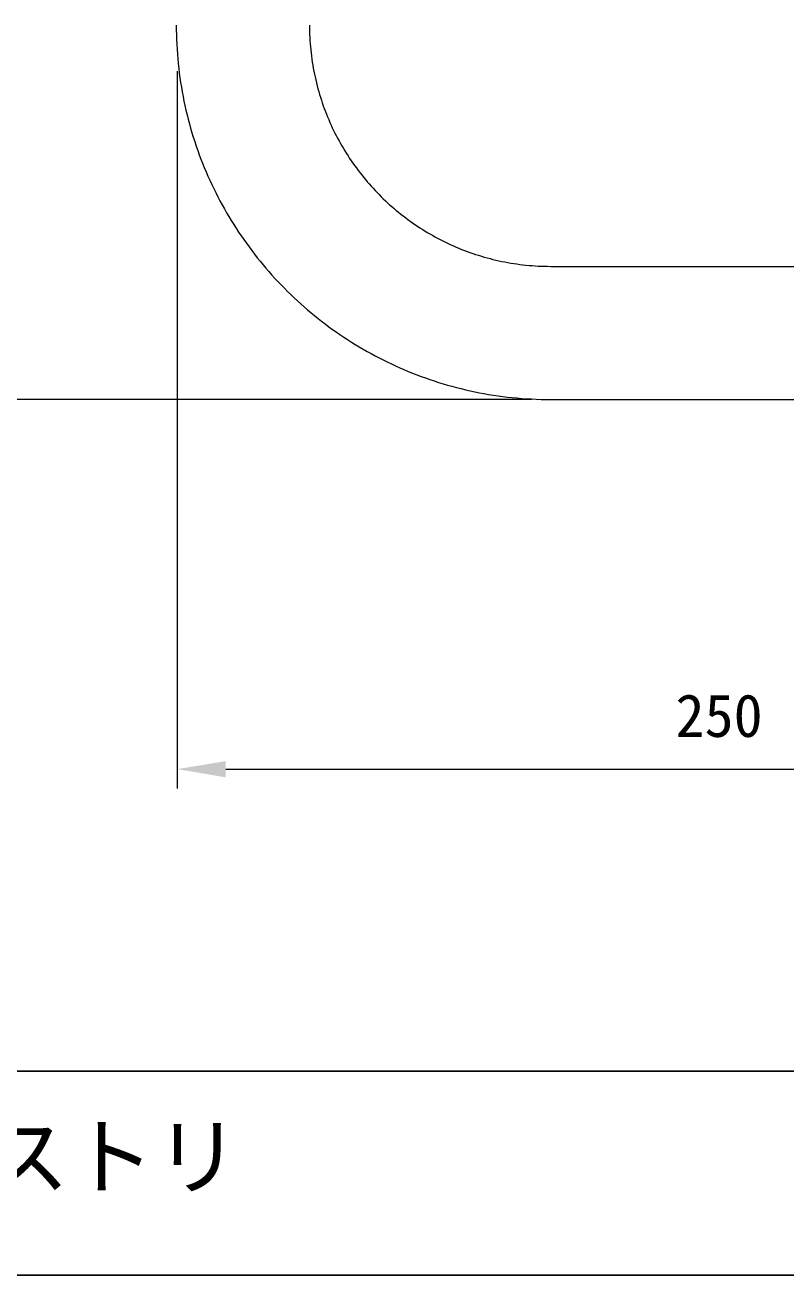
# Model space of a CAD drawing. Units: millimetres on the paper. Extents: x -142 to 142, y -95 to 95.
# Drawn here: x -85.5 to -46.4, y -94.8 to -30.5 of the extents above; entities that cross this region are included whole.
import ezdxf
from ezdxf.enums import TextEntityAlignment as Align

# ---------------------------------------------------------------- set-up
doc = ezdxf.new("R2010")
doc.units = ezdxf.units.MM
for name, color, linetype in [('0-0_0', 7, 'Continuous'), ('0-2_枠', 7, 'Continuous'), ('0-4_レイヤー_1_0', 7, 'Continuous')]:
    doc.layers.add(name, color=color, linetype=linetype)
doc.layers.add('0-3_AM_5', color=3, linetype='Continuous', lineweight=18)
doc.layers.add('0-5_外形図', color=7, linetype='Continuous', lineweight=18)
doc.styles.add('ＭＳ ゴシック', font='')
doc.styles.get('ＭＳ ゴシック').set_extended_font_data('MS Gothic')

# ---------------------------------------------------------------- blocks, each defined once
blk = doc.blocks.new('U38')
at = {"layer": '0-3_AM_5', "color": 7, "style": 'ＭＳ ゴシック'}
blk.add_text('250', height=2.199, dxfattribs=at).set_placement((170.14, 67.115), align=Align.BOTTOM_LEFT)

msp = doc.modelspace()

# ---------------------------------------------------------------- linework, layer by layer
at = {"layer": '0-2_枠'}
msp.add_line((141.803, -84.358), (-141.803, -84.354), dxfattribs=at)
msp.add_lwpolyline([(-141.803, 94.842), (141.803, 94.842), (141.803, -94.842), (-141.803, -94.842)], close=True, dxfattribs=at)
at = {"layer": '0-3_AM_5'}
for p, q in [((-77.693, -32.882), (-77.693, -69.809)), ((-59.465, -49.784), (-98.023, -49.784)), ((-75.193, -68.809), (-22.681, -68.809))]:
    msp.add_line(p, q, dxfattribs=at)
at = {"layer": '0-3_AM_5', "color": 7}
msp.add_solid([(-75.193, -68.393), (-75.193, -69.226), (-77.693, -68.809)], dxfattribs=at)
at = {"layer": '0-5_外形図'}
for p, q in [((-58.465, -42.931), (-36.97, -42.931)), ((-58.465, -49.784), (-30.603, -49.784))]:
    msp.add_line(p, q, dxfattribs=at)
for points in [[(-77.741, -30.511), (-77.739, -30.762), (-77.735, -31.012), (-77.727, -31.262), (-77.715, -31.51), (-77.701, -31.758), (-77.684, -32.005), (-77.663, -32.251), (-77.64, -32.497), (-77.613, -32.741), (-77.584, -32.985), (-77.551, -33.227), (-77.515, -33.469), (-77.477, -33.709), (-77.435, -33.949), (-77.391, -34.187), (-77.343, -34.425), (-77.293, -34.661), (-77.24, -34.897), (-77.184, -35.131), (-77.125, -35.364), (-77.063, -35.596), (-76.998, -35.827), (-76.931, -36.056), (-76.861, -36.285), (-76.788, -36.512), (-76.713, -36.738), (-76.634, -36.963), (-76.553, -37.186), (-76.47, -37.408), (-76.384, -37.629), (-76.295, -37.849), (-76.203, -38.067), (-76.109, -38.284), (-76.012, -38.499), (-75.913, -38.713), (-75.811, -38.926), (-75.707, -39.137), (-75.6, -39.347), (-75.491, -39.555)], [(-70.886, -30.511), (-70.885, -30.673), (-70.882, -30.834), (-70.877, -30.995), (-70.869, -31.155), (-70.86, -31.315), (-70.849, -31.474), (-70.836, -31.632), (-70.821, -31.79), (-70.804, -31.948), (-70.784, -32.105), (-70.763, -32.261), (-70.74, -32.417), (-70.716, -32.572), (-70.689, -32.726), (-70.66, -32.88), (-70.63, -33.033), (-70.597, -33.185), (-70.563, -33.337), (-70.527, -33.488), (-70.489, -33.638), (-70.449, -33.788), (-70.407, -33.936), (-70.364, -34.084), (-70.319, -34.232), (-70.272, -34.378), (-70.223, -34.524), (-70.173, -34.669), (-70.121, -34.813), (-70.067, -34.956), (-70.011, -35.098), (-69.954, -35.239), (-69.895, -35.38), (-69.834, -35.52), (-69.772, -35.659), (-69.708, -35.797), (-69.643, -35.934), (-69.575, -36.07), (-69.507, -36.205), (-69.436, -36.339)], [(-69.436, -36.339), (-69.364, -36.472), (-69.291, -36.604), (-69.216, -36.736), (-69.139, -36.866), (-69.061, -36.995), (-68.981, -37.123), (-68.9, -37.25), (-68.817, -37.376), (-68.733, -37.501), (-68.647, -37.625), (-68.56, -37.748), (-68.472, -37.87), (-68.382, -37.991), (-68.29, -38.11), (-68.198, -38.228), (-68.103, -38.345), (-68.008, -38.461), (-67.911, -38.576), (-67.813, -38.69), (-67.713, -38.802), (-67.612, -38.914), (-67.51, -39.023), (-67.406, -39.132), (-67.301, -39.24), (-67.195, -39.346), (-67.088, -39.451), (-66.979, -39.554), (-66.869, -39.657), (-66.758, -39.758), (-66.645, -39.857), (-66.532, -39.956), (-66.417, -40.053), (-66.301, -40.148), (-66.184, -40.242), (-66.065, -40.335), (-65.946, -40.426), (-65.825, -40.516), (-65.704, -40.605), (-65.581, -40.692)], [(-75.491, -39.555), (-75.379, -39.762), (-75.265, -39.967), (-75.149, -40.171), (-75.03, -40.373), (-74.908, -40.573), (-74.785, -40.772), (-74.659, -40.969), (-74.53, -41.165), (-74.4, -41.359), (-74.267, -41.551), (-74.132, -41.742), (-73.994, -41.931), (-73.855, -42.118), (-73.713, -42.303), (-73.569, -42.487), (-73.423, -42.669), (-73.274, -42.849), (-73.124, -43.027), (-72.971, -43.203), (-72.817, -43.378), (-72.66, -43.55), (-72.501, -43.721), (-72.34, -43.889), (-72.177, -44.056), (-72.013, -44.221), (-71.846, -44.384), (-71.677, -44.545), (-71.507, -44.703), (-71.334, -44.86), (-71.16, -45.015), (-70.983, -45.167), (-70.805, -45.318), (-70.625, -45.466), (-70.443, -45.612), (-70.26, -45.756), (-70.074, -45.898), (-69.887, -46.038), (-69.698, -46.175), (-69.507, -46.31)], [(-65.581, -40.692), (-65.457, -40.778), (-65.332, -40.862), (-65.206, -40.945), (-65.079, -41.026), (-64.951, -41.106), (-64.821, -41.184), (-64.691, -41.26), (-64.56, -41.335), (-64.428, -41.409), (-64.294, -41.481), (-64.16, -41.551), (-64.025, -41.62), (-63.889, -41.687), (-63.752, -41.753), (-63.614, -41.817), (-63.475, -41.879), (-63.335, -41.94), (-63.195, -41.999), (-63.053, -42.056), (-62.911, -42.112), (-62.768, -42.165), (-62.624, -42.218), (-62.479, -42.268), (-62.333, -42.317), (-62.187, -42.364), (-62.039, -42.409), (-61.891, -42.452), (-61.743, -42.494), (-61.593, -42.534), (-61.443, -42.572), (-61.292, -42.608), (-61.14, -42.642), (-60.988, -42.674), (-60.835, -42.705), (-60.681, -42.734), (-60.527, -42.76), (-60.372, -42.785), (-60.216, -42.808), (-60.06, -42.829)], [(-60.06, -42.829), (-59.903, -42.848), (-59.745, -42.866), (-59.587, -42.881), (-59.428, -42.894), (-59.269, -42.905), (-59.109, -42.914), (-58.949, -42.921), (-58.788, -42.927), (-58.627, -42.93), (-58.465, -42.931)], [(-69.507, -46.31), (-69.315, -46.443), (-69.121, -46.574), (-68.925, -46.702), (-68.728, -46.828), (-68.529, -46.952), (-68.329, -47.073), (-68.127, -47.192), (-67.923, -47.308), (-67.718, -47.422), (-67.511, -47.534), (-67.303, -47.643), (-67.093, -47.75), (-66.882, -47.854), (-66.669, -47.956), (-66.455, -48.055), (-66.24, -48.152), (-66.023, -48.246), (-65.805, -48.338), (-65.585, -48.426), (-65.364, -48.513), (-65.142, -48.596), (-64.918, -48.677), (-64.693, -48.755), (-64.467, -48.831), (-64.24, -48.904), (-64.012, -48.974), (-63.782, -49.041), (-63.551, -49.106), (-63.319, -49.168), (-63.086, -49.226), (-62.851, -49.282), (-62.616, -49.336), (-62.38, -49.386), (-62.142, -49.433), (-61.904, -49.478), (-61.664, -49.52), (-61.423, -49.558), (-61.182, -49.594), (-60.939, -49.626)], [(-60.939, -49.626), (-60.696, -49.656), (-60.451, -49.683), (-60.206, -49.706), (-59.96, -49.727), (-59.713, -49.744), (-59.465, -49.758), (-59.216, -49.769), (-58.967, -49.777), (-58.716, -49.782), (-58.465, -49.784)]]:
    msp.add_lwpolyline(points, dxfattribs=at)

# ---------------------------------------------------------------- block references
at = {"layer": '0-0_0'}
msp.add_blockref('U38', (-222.19, -134.925), dxfattribs=at)

# ---------------------------------------------------------------- texts
at = {"layer": '0-4_レイヤー_1_0', "style": 'ＭＳ ゴシック'}
msp.add_text('株式会社 ダイワインダストリ', height=3.219, dxfattribs=at).set_placement((-133.726, -91.326), align=Align.BOTTOM_LEFT)

doc.saveas('drawing.dxf')
